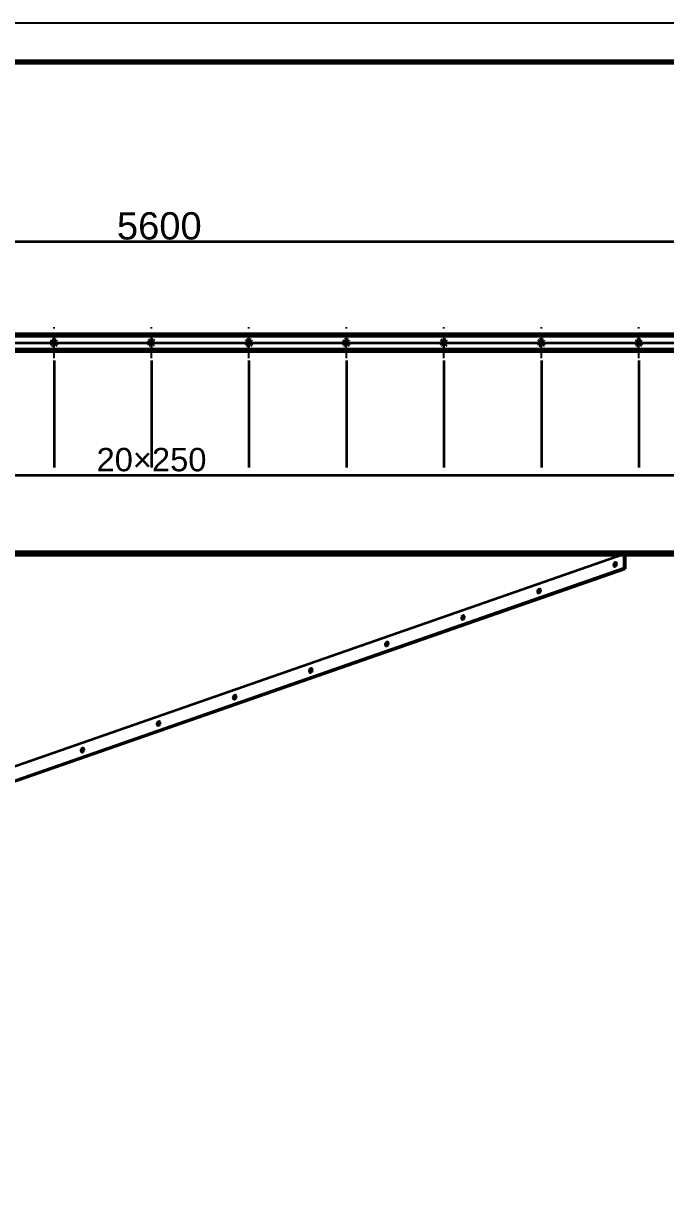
# Model space of a CAD drawing. Header units: millimetres. Extents: x 0 to 420, y 0 to 297.
# Drawn here: x 187.5 to 270, y 147.8 to 297 of the extents above; entities that cross this region are included whole.
import ezdxf
from ezdxf.enums import TextEntityAlignment as Align

# ---------------------------------------------------------------- set-up
doc = ezdxf.new("R2010")
doc.units = ezdxf.units.MM
doc.linetypes.add('CENTER', pattern=[5.08, 3.175, -0.635, 0.635, -0.635])
doc.linetypes.add('DASHED', pattern=[1.524, 1.27, -0.254])
doc.styles.add('GOST', font='Arial')

msp = doc.modelspace()

# ---------------------------------------------------------------- linework, layer by layer
at = {"color": 7, "lineweight": 35}
for p, q in [((65, 269), (345, 269)), ((68.78, 256), (360, 256)), ((81.28, 256), (360, 256)), ((93.78, 256), (360, 256)), ((106.28, 256), (360, 256)), ((118.78, 256), (360, 256)), ((131.28, 256), (360, 256)), ((143.78, 256), (360, 256)), ((156.28, 256), (360, 256)), ((168.78, 256), (360, 256)), ((181.28, 256), (360, 256)), ((193.78, 256), (360, 256)), ((206.28, 256), (360, 256)), ((218.78, 256), (360, 256)), ((231.28, 256), (360, 256)), ((243.78, 256), (360, 256)), ((256.27, 256), (360, 256)), ((268.77, 256), (360, 256)), ((191.5, 253.72), (191.5, 240)), ((204, 253.72), (204, 240)), ((216.5, 253.72), (216.5, 240)), ((229, 253.72), (229, 240)), ((241.5, 253.72), (241.5, 240)), ((254, 253.72), (254, 240)), ((266.5, 253.72), (266.5, 240)), ((79, 239), (329, 239))]:
    msp.add_line(p, q, dxfattribs=at)
at = {"color": 1, "lineweight": 70}
for p, q in [((65, 257), (345, 257)), ((191.24, 256.09), (191.22, 256)), ((191.22, 256), (191.24, 255.91)), ((191.28, 256.17), (191.24, 256.09)), ((191.24, 255.91), (191.28, 255.83)), ((191.35, 256.23), (191.28, 256.17)), ((191.28, 255.83), (191.35, 255.77)), ((191.43, 256.27), (191.35, 256.23)), ((191.35, 255.77), (191.43, 255.73)), ((191.52, 256.27), (191.43, 256.27)), ((191.43, 255.73), (191.52, 255.73)), ((191.61, 256.25), (191.52, 256.27)), ((191.52, 255.73), (191.61, 255.75)), ((191.69, 256.2), (191.61, 256.25)), ((191.61, 255.75), (191.69, 255.8)), ((191.74, 256.13), (191.69, 256.2)), ((191.69, 255.8), (191.74, 255.87)), ((191.77, 256.05), (191.74, 256.13)), ((191.74, 255.87), (191.77, 255.95)), ((191.77, 255.95), (191.77, 256.05)), ((203.74, 256.09), (203.72, 256)), ((203.72, 256), (203.74, 255.91)), ((203.78, 256.17), (203.74, 256.09)), ((203.74, 255.91), (203.78, 255.83)), ((203.85, 256.23), (203.78, 256.17)), ((203.78, 255.83), (203.85, 255.77)), ((203.93, 256.27), (203.85, 256.23)), ((203.85, 255.77), (203.93, 255.73)), ((204.02, 256.27), (203.93, 256.27)), ((203.93, 255.73), (204.02, 255.73)), ((204.11, 256.25), (204.02, 256.27)), ((204.02, 255.73), (204.11, 255.75)), ((204.19, 256.2), (204.11, 256.25)), ((204.11, 255.75), (204.19, 255.8)), ((204.24, 256.13), (204.19, 256.2)), ((204.19, 255.8), (204.24, 255.87)), ((204.27, 256.05), (204.24, 256.13)), ((204.24, 255.87), (204.27, 255.95)), ((204.27, 255.95), (204.27, 256.05)), ((216.24, 256.09), (216.22, 256)), ((216.22, 256), (216.24, 255.91)), ((216.28, 256.17), (216.24, 256.09)), ((216.24, 255.91), (216.28, 255.83)), ((216.35, 256.23), (216.28, 256.17)), ((216.28, 255.83), (216.35, 255.77)), ((216.43, 256.27), (216.35, 256.23)), ((216.35, 255.77), (216.43, 255.73)), ((216.52, 256.27), (216.43, 256.27)), ((216.43, 255.73), (216.52, 255.73)), ((216.61, 256.25), (216.52, 256.27)), ((216.52, 255.73), (216.61, 255.75)), ((216.69, 256.2), (216.61, 256.25)), ((216.61, 255.75), (216.69, 255.8)), ((216.74, 256.13), (216.69, 256.2)), ((216.69, 255.8), (216.74, 255.87)), ((216.77, 256.05), (216.74, 256.13)), ((216.74, 255.87), (216.77, 255.95)), ((216.77, 255.95), (216.77, 256.05)), ((228.74, 256.09), (228.72, 256)), ((228.72, 256), (228.74, 255.91)), ((228.78, 256.17), (228.74, 256.09)), ((228.74, 255.91), (228.78, 255.83)), ((228.85, 256.23), (228.78, 256.17)), ((228.78, 255.83), (228.85, 255.77)), ((228.93, 256.27), (228.85, 256.23)), ((228.85, 255.77), (228.93, 255.73)), ((229.02, 256.27), (228.93, 256.27)), ((228.93, 255.73), (229.02, 255.73)), ((229.11, 256.25), (229.02, 256.27)), ((229.02, 255.73), (229.11, 255.75)), ((229.19, 256.2), (229.11, 256.25)), ((229.11, 255.75), (229.19, 255.8)), ((229.24, 256.13), (229.19, 256.2)), ((229.19, 255.8), (229.24, 255.87)), ((229.27, 256.05), (229.24, 256.13)), ((229.24, 255.87), (229.27, 255.95)), ((229.27, 255.95), (229.27, 256.05)), ((241.24, 256.09), (241.22, 256)), ((241.22, 256), (241.24, 255.91)), ((241.28, 256.17), (241.24, 256.09)), ((241.24, 255.91), (241.28, 255.83)), ((241.35, 256.23), (241.28, 256.17)), ((241.28, 255.83), (241.35, 255.77)), ((241.43, 256.27), (241.35, 256.23)), ((241.35, 255.77), (241.43, 255.73)), ((241.52, 256.27), (241.43, 256.27)), ((241.43, 255.73), (241.52, 255.73)), ((241.61, 256.25), (241.52, 256.27)), ((241.52, 255.73), (241.61, 255.75)), ((241.69, 256.2), (241.61, 256.25)), ((241.61, 255.75), (241.69, 255.8)), ((241.74, 256.13), (241.69, 256.2)), ((241.69, 255.8), (241.74, 255.87)), ((241.77, 256.05), (241.74, 256.13)), ((241.74, 255.87), (241.77, 255.95)), ((241.77, 255.95), (241.77, 256.05)), ((253.74, 256.09), (253.72, 256)), ((253.72, 256), (253.74, 255.91)), ((253.78, 256.17), (253.74, 256.09)), ((253.74, 255.91), (253.78, 255.83)), ((253.85, 256.23), (253.78, 256.17)), ((253.78, 255.83), (253.85, 255.77)), ((253.93, 256.27), (253.85, 256.23)), ((253.85, 255.77), (253.93, 255.73)), ((254.02, 256.27), (253.93, 256.27)), ((253.93, 255.73), (254.02, 255.73)), ((254.11, 256.25), (254.02, 256.27)), ((254.02, 255.73), (254.11, 255.75)), ((254.19, 256.2), (254.11, 256.25)), ((254.11, 255.75), (254.19, 255.8)), ((254.24, 256.13), (254.19, 256.2)), ((254.19, 255.8), (254.24, 255.87)), ((254.27, 256.05), (254.24, 256.13)), ((254.24, 255.87), (254.27, 255.95)), ((254.27, 255.95), (254.27, 256.05)), ((266.24, 256.09), (266.23, 256)), ((266.23, 256), (266.24, 255.91)), ((266.28, 256.17), (266.24, 256.09)), ((266.24, 255.91), (266.28, 255.83)), ((266.35, 256.23), (266.28, 256.17)), ((266.28, 255.83), (266.35, 255.77)), ((266.43, 256.27), (266.35, 256.23)), ((266.35, 255.77), (266.43, 255.73)), ((266.52, 256.27), (266.43, 256.27)), ((266.43, 255.73), (266.52, 255.73)), ((266.61, 256.25), (266.52, 256.27)), ((266.52, 255.73), (266.61, 255.75)), ((266.69, 256.2), (266.61, 256.25)), ((266.61, 255.75), (266.69, 255.8)), ((266.74, 256.13), (266.69, 256.2)), ((266.69, 255.8), (266.74, 255.87)), ((266.77, 256.05), (266.74, 256.13)), ((266.74, 255.87), (266.77, 255.95)), ((266.77, 255.95), (266.77, 256.05)), ((345, 255), (65, 255)), ((345, 229), (65, 229)), ((345, 228.85), (65, 228.85))]:
    msp.add_line(p, q, dxfattribs=at)
at = {"color": 5, "linetype": 'DASHED', "lineweight": 35}
for p, q in [((65, 257), (345, 257)), ((191.22, 256), (191.24, 256.09)), ((191.24, 255.91), (191.22, 256)), ((191.24, 256.09), (191.28, 256.17)), ((191.28, 255.83), (191.24, 255.91)), ((191.28, 256.17), (191.35, 256.23)), ((191.35, 255.77), (191.28, 255.83)), ((191.35, 256.23), (191.43, 256.27)), ((191.43, 255.73), (191.35, 255.77)), ((191.43, 256.27), (191.52, 256.27)), ((191.52, 255.73), (191.43, 255.73)), ((191.52, 256.27), (191.61, 256.25)), ((191.61, 255.75), (191.52, 255.73)), ((191.61, 256.25), (191.69, 256.2)), ((191.69, 255.8), (191.61, 255.75)), ((191.69, 256.2), (191.74, 256.13)), ((191.74, 255.87), (191.69, 255.8)), ((191.74, 256.13), (191.77, 256.05)), ((191.77, 255.95), (191.74, 255.87)), ((191.77, 256.05), (191.77, 255.95)), ((203.72, 256), (203.74, 256.09)), ((203.74, 255.91), (203.72, 256)), ((203.74, 256.09), (203.78, 256.17)), ((203.78, 255.83), (203.74, 255.91)), ((203.78, 256.17), (203.85, 256.23)), ((203.85, 255.77), (203.78, 255.83)), ((203.85, 256.23), (203.93, 256.27)), ((203.93, 255.73), (203.85, 255.77)), ((203.93, 256.27), (204.02, 256.27)), ((204.02, 255.73), (203.93, 255.73)), ((204.02, 256.27), (204.11, 256.25)), ((204.11, 255.75), (204.02, 255.73)), ((204.11, 256.25), (204.19, 256.2)), ((204.19, 255.8), (204.11, 255.75)), ((204.19, 256.2), (204.24, 256.13)), ((204.24, 255.87), (204.19, 255.8)), ((204.24, 256.13), (204.27, 256.05)), ((204.27, 255.95), (204.24, 255.87)), ((204.27, 256.05), (204.27, 255.95)), ((216.22, 256), (216.24, 256.09)), ((216.24, 255.91), (216.22, 256)), ((216.24, 256.09), (216.28, 256.17)), ((216.28, 255.83), (216.24, 255.91)), ((216.28, 256.17), (216.35, 256.23)), ((216.35, 255.77), (216.28, 255.83)), ((216.35, 256.23), (216.43, 256.27)), ((216.43, 255.73), (216.35, 255.77)), ((216.43, 256.27), (216.52, 256.27)), ((216.52, 255.73), (216.43, 255.73)), ((216.52, 256.27), (216.61, 256.25)), ((216.61, 255.75), (216.52, 255.73)), ((216.61, 256.25), (216.69, 256.2)), ((216.69, 255.8), (216.61, 255.75)), ((216.69, 256.2), (216.74, 256.13)), ((216.74, 255.87), (216.69, 255.8)), ((216.74, 256.13), (216.77, 256.05)), ((216.77, 255.95), (216.74, 255.87)), ((216.77, 256.05), (216.77, 255.95)), ((228.72, 256), (228.74, 256.09)), ((228.74, 255.91), (228.72, 256)), ((228.74, 256.09), (228.78, 256.17)), ((228.78, 255.83), (228.74, 255.91)), ((228.78, 256.17), (228.85, 256.23)), ((228.85, 255.77), (228.78, 255.83)), ((228.85, 256.23), (228.93, 256.27)), ((228.93, 255.73), (228.85, 255.77)), ((228.93, 256.27), (229.02, 256.27)), ((229.02, 255.73), (228.93, 255.73)), ((229.02, 256.27), (229.11, 256.25)), ((229.11, 255.75), (229.02, 255.73)), ((229.11, 256.25), (229.19, 256.2)), ((229.19, 255.8), (229.11, 255.75)), ((229.19, 256.2), (229.24, 256.13)), ((229.24, 255.87), (229.19, 255.8)), ((229.24, 256.13), (229.27, 256.05)), ((229.27, 255.95), (229.24, 255.87)), ((229.27, 256.05), (229.27, 255.95)), ((241.22, 256), (241.24, 256.09)), ((241.24, 255.91), (241.22, 256)), ((241.24, 256.09), (241.28, 256.17)), ((241.28, 255.83), (241.24, 255.91)), ((241.28, 256.17), (241.35, 256.23)), ((241.35, 255.77), (241.28, 255.83)), ((241.35, 256.23), (241.43, 256.27)), ((241.43, 255.73), (241.35, 255.77)), ((241.43, 256.27), (241.52, 256.27)), ((241.52, 255.73), (241.43, 255.73)), ((241.52, 256.27), (241.61, 256.25)), ((241.61, 255.75), (241.52, 255.73)), ((241.61, 256.25), (241.69, 256.2)), ((241.69, 255.8), (241.61, 255.75)), ((241.69, 256.2), (241.74, 256.13)), ((241.74, 255.87), (241.69, 255.8)), ((241.74, 256.13), (241.77, 256.05)), ((241.77, 255.95), (241.74, 255.87)), ((241.77, 256.05), (241.77, 255.95)), ((253.72, 256), (253.74, 256.09)), ((253.74, 255.91), (253.72, 256)), ((253.74, 256.09), (253.78, 256.17)), ((253.78, 255.83), (253.74, 255.91)), ((253.78, 256.17), (253.85, 256.23)), ((253.85, 255.77), (253.78, 255.83)), ((253.85, 256.23), (253.93, 256.27)), ((253.93, 255.73), (253.85, 255.77)), ((253.93, 256.27), (254.02, 256.27)), ((254.02, 255.73), (253.93, 255.73)), ((254.02, 256.27), (254.11, 256.25)), ((254.11, 255.75), (254.02, 255.73)), ((254.11, 256.25), (254.19, 256.2)), ((254.19, 255.8), (254.11, 255.75)), ((254.19, 256.2), (254.24, 256.13)), ((254.24, 255.87), (254.19, 255.8)), ((254.24, 256.13), (254.27, 256.05)), ((254.27, 255.95), (254.24, 255.87)), ((254.27, 256.05), (254.27, 255.95)), ((266.23, 256), (266.24, 256.09)), ((266.24, 255.91), (266.23, 256)), ((266.24, 256.09), (266.28, 256.17)), ((266.28, 255.83), (266.24, 255.91)), ((266.28, 256.17), (266.35, 256.23)), ((266.35, 255.77), (266.28, 255.83)), ((266.35, 256.23), (266.43, 256.27)), ((266.43, 255.73), (266.35, 255.77)), ((266.43, 256.27), (266.52, 256.27)), ((266.52, 255.73), (266.43, 255.73)), ((266.52, 256.27), (266.61, 256.25)), ((266.61, 255.75), (266.52, 255.73)), ((266.61, 256.25), (266.69, 256.2)), ((266.69, 255.8), (266.61, 255.75)), ((266.69, 256.2), (266.74, 256.13)), ((266.74, 255.87), (266.69, 255.8)), ((266.74, 256.13), (266.77, 256.05)), ((266.77, 255.95), (266.74, 255.87)), ((266.77, 256.05), (266.77, 255.95)), ((65, 255), (345, 255)), ((65, 229), (345, 229)), ((345, 228.85), (65, 228.85)), ((193.23, 229), (193.22, 229)), ((193.22, 229), (193.23, 229)), ((193.23, 228.85), (193.22, 228.85)), ((193.22, 228.85), (193.23, 228.85)), ((193.25, 229), (193.23, 229)), ((193.23, 229), (193.25, 229)), ((193.25, 228.85), (193.23, 228.85)), ((193.23, 228.85), (193.25, 228.85)), ((193.28, 229), (193.25, 229)), ((193.25, 229), (193.28, 229)), ((193.28, 228.85), (193.25, 228.85)), ((193.25, 228.85), (193.28, 228.85)), ((193.33, 229), (193.28, 229)), ((193.28, 229), (193.33, 229)), ((193.33, 228.85), (193.28, 228.85)), ((193.28, 228.85), (193.33, 228.85)), ((193.38, 229), (193.33, 229)), ((193.33, 229), (193.38, 229)), ((193.38, 228.85), (193.33, 228.85)), ((193.33, 228.85), (193.38, 228.85)), ((193.44, 229), (193.38, 229)), ((193.38, 229), (193.44, 229)), ((193.44, 228.85), (193.38, 228.85)), ((193.38, 228.85), (193.44, 228.85)), ((193.5, 229), (193.44, 229)), ((193.44, 229), (193.5, 229)), ((193.5, 228.85), (193.44, 228.85)), ((193.44, 228.85), (193.5, 228.85)), ((193.56, 229), (193.5, 229)), ((193.5, 229), (193.56, 229)), ((193.56, 228.85), (193.5, 228.85)), ((193.5, 228.85), (193.56, 228.85)), ((193.62, 229), (193.56, 229)), ((193.56, 229), (193.62, 229)), ((193.62, 228.85), (193.56, 228.85)), ((193.56, 228.85), (193.62, 228.85)), ((193.67, 229), (193.62, 229)), ((193.62, 229), (193.67, 229)), ((193.67, 228.85), (193.62, 228.85)), ((193.62, 228.85), (193.67, 228.85)), ((193.72, 229), (193.67, 229)), ((193.67, 229), (193.72, 229)), ((193.72, 228.85), (193.67, 228.85)), ((193.67, 228.85), (193.72, 228.85)), ((193.75, 229), (193.72, 229)), ((193.72, 229), (193.75, 229)), ((193.75, 228.85), (193.72, 228.85)), ((193.72, 228.85), (193.75, 228.85)), ((193.77, 229), (193.75, 229)), ((193.75, 229), (193.77, 229)), ((193.77, 228.85), (193.75, 228.85)), ((193.75, 228.85), (193.77, 228.85)), ((193.78, 229), (193.77, 229)), ((193.77, 229), (193.78, 229)), ((193.78, 228.85), (193.77, 228.85)), ((193.77, 228.85), (193.78, 228.85)), ((193.78, 228.85), (193.78, 229)), ((205.73, 229), (205.72, 229)), ((205.72, 229), (205.73, 229)), ((205.73, 228.85), (205.72, 228.85)), ((205.72, 228.85), (205.73, 228.85)), ((205.75, 229), (205.73, 229)), ((205.73, 229), (205.75, 229)), ((205.75, 228.85), (205.73, 228.85)), ((205.73, 228.85), (205.75, 228.85)), ((205.78, 229), (205.75, 229)), ((205.75, 229), (205.78, 229)), ((205.78, 228.85), (205.75, 228.85)), ((205.75, 228.85), (205.78, 228.85)), ((205.83, 229), (205.78, 229)), ((205.78, 229), (205.83, 229)), ((205.83, 228.85), (205.78, 228.85)), ((205.78, 228.85), (205.83, 228.85)), ((205.88, 229), (205.83, 229)), ((205.83, 229), (205.88, 229)), ((205.88, 228.85), (205.83, 228.85)), ((205.83, 228.85), (205.88, 228.85)), ((205.94, 229), (205.88, 229)), ((205.88, 229), (205.94, 229)), ((205.94, 228.85), (205.88, 228.85)), ((205.88, 228.85), (205.94, 228.85)), ((206, 229), (205.94, 229)), ((205.94, 229), (206, 229)), ((206, 228.85), (205.94, 228.85)), ((205.94, 228.85), (206, 228.85)), ((206.06, 229), (206, 229)), ((206, 229), (206.06, 229)), ((206.06, 228.85), (206, 228.85)), ((206, 228.85), (206.06, 228.85)), ((206.12, 229), (206.06, 229)), ((206.06, 229), (206.12, 229)), ((206.12, 228.85), (206.06, 228.85)), ((206.06, 228.85), (206.12, 228.85)), ((206.17, 229), (206.12, 229)), ((206.12, 229), (206.17, 229)), ((206.17, 228.85), (206.12, 228.85)), ((206.12, 228.85), (206.17, 228.85)), ((206.22, 229), (206.17, 229)), ((206.17, 229), (206.22, 229)), ((206.22, 228.85), (206.17, 228.85)), ((206.17, 228.85), (206.22, 228.85)), ((206.25, 229), (206.22, 229)), ((206.22, 229), (206.25, 229)), ((206.25, 228.85), (206.22, 228.85)), ((206.22, 228.85), (206.25, 228.85)), ((206.27, 229), (206.25, 229)), ((206.25, 229), (206.27, 229)), ((206.27, 228.85), (206.25, 228.85)), ((206.25, 228.85), (206.27, 228.85)), ((206.28, 229), (206.27, 229)), ((206.27, 229), (206.28, 229)), ((206.28, 228.85), (206.27, 228.85)), ((206.27, 228.85), (206.28, 228.85)), ((206.28, 228.85), (206.28, 229)), ((218.23, 229), (218.22, 229)), ((218.22, 229), (218.23, 229)), ((218.23, 228.85), (218.22, 228.85)), ((218.22, 228.85), (218.23, 228.85)), ((218.25, 229), (218.23, 229)), ((218.23, 229), (218.25, 229)), ((218.25, 228.85), (218.23, 228.85)), ((218.23, 228.85), (218.25, 228.85)), ((218.28, 229), (218.25, 229)), ((218.25, 229), (218.28, 229)), ((218.28, 228.85), (218.25, 228.85)), ((218.25, 228.85), (218.28, 228.85)), ((218.33, 229), (218.28, 229)), ((218.28, 229), (218.33, 229)), ((218.33, 228.85), (218.28, 228.85)), ((218.28, 228.85), (218.33, 228.85)), ((218.38, 229), (218.33, 229)), ((218.33, 229), (218.38, 229)), ((218.38, 228.85), (218.33, 228.85)), ((218.33, 228.85), (218.38, 228.85)), ((218.44, 229), (218.38, 229)), ((218.38, 229), (218.44, 229)), ((218.44, 228.85), (218.38, 228.85)), ((218.38, 228.85), (218.44, 228.85)), ((218.5, 229), (218.44, 229)), ((218.44, 229), (218.5, 229)), ((218.5, 228.85), (218.44, 228.85)), ((218.44, 228.85), (218.5, 228.85)), ((218.56, 229), (218.5, 229)), ((218.5, 229), (218.56, 229)), ((218.56, 228.85), (218.5, 228.85)), ((218.5, 228.85), (218.56, 228.85)), ((218.62, 229), (218.56, 229)), ((218.56, 229), (218.62, 229)), ((218.62, 228.85), (218.56, 228.85)), ((218.56, 228.85), (218.62, 228.85)), ((218.67, 229), (218.62, 229)), ((218.62, 229), (218.67, 229)), ((218.67, 228.85), (218.62, 228.85)), ((218.62, 228.85), (218.67, 228.85)), ((218.72, 229), (218.67, 229)), ((218.67, 229), (218.72, 229)), ((218.72, 228.85), (218.67, 228.85)), ((218.67, 228.85), (218.72, 228.85)), ((218.75, 229), (218.72, 229)), ((218.72, 229), (218.75, 229)), ((218.75, 228.85), (218.72, 228.85)), ((218.72, 228.85), (218.75, 228.85)), ((218.77, 229), (218.75, 229)), ((218.75, 229), (218.77, 229)), ((218.77, 228.85), (218.75, 228.85)), ((218.75, 228.85), (218.77, 228.85)), ((218.78, 229), (218.77, 229)), ((218.77, 229), (218.78, 229)), ((218.78, 228.85), (218.77, 228.85)), ((218.77, 228.85), (218.78, 228.85)), ((218.78, 228.85), (218.78, 229)), ((230.73, 229), (230.72, 229)), ((230.72, 229), (230.73, 229)), ((230.73, 228.85), (230.72, 228.85)), ((230.72, 228.85), (230.73, 228.85)), ((230.75, 229), (230.73, 229)), ((230.73, 229), (230.75, 229)), ((230.75, 228.85), (230.73, 228.85)), ((230.73, 228.85), (230.75, 228.85)), ((230.78, 229), (230.75, 229)), ((230.75, 229), (230.78, 229)), ((230.78, 228.85), (230.75, 228.85)), ((230.75, 228.85), (230.78, 228.85)), ((230.83, 229), (230.78, 229)), ((230.78, 229), (230.83, 229)), ((230.83, 228.85), (230.78, 228.85)), ((230.78, 228.85), (230.83, 228.85)), ((230.88, 229), (230.83, 229)), ((230.83, 229), (230.88, 229)), ((230.88, 228.85), (230.83, 228.85)), ((230.83, 228.85), (230.88, 228.85)), ((230.94, 229), (230.88, 229)), ((230.88, 229), (230.94, 229)), ((230.94, 228.85), (230.88, 228.85)), ((230.88, 228.85), (230.94, 228.85)), ((231, 229), (230.94, 229)), ((230.94, 229), (231, 229)), ((231, 228.85), (230.94, 228.85)), ((230.94, 228.85), (231, 228.85)), ((231.06, 229), (231, 229)), ((231, 229), (231.06, 229)), ((231.06, 228.85), (231, 228.85)), ((231, 228.85), (231.06, 228.85)), ((231.12, 229), (231.06, 229)), ((231.06, 229), (231.12, 229)), ((231.12, 228.85), (231.06, 228.85)), ((231.06, 228.85), (231.12, 228.85)), ((231.17, 229), (231.12, 229)), ((231.12, 229), (231.17, 229)), ((231.17, 228.85), (231.12, 228.85)), ((231.12, 228.85), (231.17, 228.85)), ((231.22, 229), (231.17, 229)), ((231.17, 229), (231.22, 229)), ((231.22, 228.85), (231.17, 228.85)), ((231.17, 228.85), (231.22, 228.85)), ((231.25, 229), (231.22, 229)), ((231.22, 229), (231.25, 229)), ((231.25, 228.85), (231.22, 228.85)), ((231.22, 228.85), (231.25, 228.85)), ((231.27, 229), (231.25, 229)), ((231.25, 229), (231.27, 229)), ((231.27, 228.85), (231.25, 228.85)), ((231.25, 228.85), (231.27, 228.85)), ((231.28, 229), (231.27, 229)), ((231.27, 229), (231.28, 229)), ((231.28, 228.85), (231.27, 228.85)), ((231.27, 228.85), (231.28, 228.85)), ((231.28, 228.85), (231.28, 229)), ((243.23, 229), (243.22, 229)), ((243.22, 229), (243.23, 229)), ((243.23, 228.85), (243.22, 228.85)), ((243.22, 228.85), (243.23, 228.85)), ((243.25, 229), (243.23, 229)), ((243.23, 229), (243.25, 229)), ((243.25, 228.85), (243.23, 228.85)), ((243.23, 228.85), (243.25, 228.85)), ((243.28, 229), (243.25, 229)), ((243.25, 229), (243.28, 229)), ((243.28, 228.85), (243.25, 228.85)), ((243.25, 228.85), (243.28, 228.85)), ((243.33, 229), (243.28, 229)), ((243.28, 229), (243.33, 229)), ((243.33, 228.85), (243.28, 228.85)), ((243.28, 228.85), (243.33, 228.85)), ((243.38, 229), (243.33, 229)), ((243.33, 229), (243.38, 229)), ((243.38, 228.85), (243.33, 228.85)), ((243.33, 228.85), (243.38, 228.85)), ((243.44, 229), (243.38, 229)), ((243.38, 229), (243.44, 229)), ((243.44, 228.85), (243.38, 228.85)), ((243.38, 228.85), (243.44, 228.85)), ((243.5, 229), (243.44, 229)), ((243.44, 229), (243.5, 229)), ((243.5, 228.85), (243.44, 228.85)), ((243.44, 228.85), (243.5, 228.85)), ((243.56, 229), (243.5, 229)), ((243.5, 229), (243.56, 229)), ((243.56, 228.85), (243.5, 228.85)), ((243.5, 228.85), (243.56, 228.85)), ((243.62, 229), (243.56, 229)), ((243.56, 229), (243.62, 229)), ((243.62, 228.85), (243.56, 228.85)), ((243.56, 228.85), (243.62, 228.85)), ((243.67, 229), (243.62, 229)), ((243.62, 229), (243.67, 229)), ((243.67, 228.85), (243.62, 228.85)), ((243.62, 228.85), (243.67, 228.85)), ((243.72, 229), (243.67, 229)), ((243.67, 229), (243.72, 229)), ((243.72, 228.85), (243.67, 228.85)), ((243.67, 228.85), (243.72, 228.85)), ((243.75, 229), (243.72, 229)), ((243.72, 229), (243.75, 229)), ((243.75, 228.85), (243.72, 228.85)), ((243.72, 228.85), (243.75, 228.85)), ((243.77, 229), (243.75, 229)), ((243.75, 229), (243.77, 229)), ((243.77, 228.85), (243.75, 228.85)), ((243.75, 228.85), (243.77, 228.85)), ((243.78, 229), (243.77, 229)), ((243.77, 229), (243.78, 229)), ((243.78, 228.85), (243.77, 228.85)), ((243.77, 228.85), (243.78, 228.85)), ((243.78, 228.85), (243.78, 229)), ((255.73, 229), (255.72, 229)), ((255.72, 229), (255.73, 229)), ((255.73, 228.85), (255.72, 228.85)), ((255.72, 228.85), (255.73, 228.85)), ((255.75, 229), (255.73, 229)), ((255.73, 229), (255.75, 229)), ((255.75, 228.85), (255.73, 228.85)), ((255.73, 228.85), (255.75, 228.85)), ((255.78, 229), (255.75, 229)), ((255.75, 229), (255.78, 229)), ((255.78, 228.85), (255.75, 228.85)), ((255.75, 228.85), (255.78, 228.85)), ((255.83, 229), (255.78, 229)), ((255.78, 229), (255.83, 229)), ((255.83, 228.85), (255.78, 228.85)), ((255.78, 228.85), (255.83, 228.85)), ((255.88, 229), (255.83, 229)), ((255.83, 229), (255.88, 229)), ((255.88, 228.85), (255.83, 228.85)), ((255.83, 228.85), (255.88, 228.85)), ((255.94, 229), (255.88, 229)), ((255.88, 229), (255.94, 229)), ((255.94, 228.85), (255.88, 228.85)), ((255.88, 228.85), (255.94, 228.85)), ((256, 229), (255.94, 229)), ((255.94, 229), (256, 229)), ((256, 228.85), (255.94, 228.85)), ((255.94, 228.85), (256, 228.85)), ((256.06, 229), (256, 229)), ((256, 229), (256.06, 229)), ((256.06, 228.85), (256, 228.85)), ((256, 228.85), (256.06, 228.85)), ((256.12, 229), (256.06, 229)), ((256.06, 229), (256.12, 229)), ((256.12, 228.85), (256.06, 228.85)), ((256.06, 228.85), (256.12, 228.85)), ((256.17, 229), (256.12, 229)), ((256.12, 229), (256.17, 229)), ((256.17, 228.85), (256.12, 228.85)), ((256.12, 228.85), (256.17, 228.85)), ((256.22, 229), (256.17, 229)), ((256.17, 229), (256.22, 229)), ((256.22, 228.85), (256.17, 228.85)), ((256.17, 228.85), (256.22, 228.85)), ((256.25, 229), (256.22, 229)), ((256.22, 229), (256.25, 229)), ((256.25, 228.85), (256.22, 228.85)), ((256.22, 228.85), (256.25, 228.85)), ((256.27, 229), (256.25, 229)), ((256.25, 229), (256.27, 229)), ((256.27, 228.85), (256.25, 228.85)), ((256.25, 228.85), (256.27, 228.85)), ((256.27, 228.85), (256.27, 229)), ((256.27, 229), (256.27, 229)), ((256.27, 229), (256.27, 229)), ((256.27, 228.85), (256.27, 228.85)), ((256.27, 228.85), (256.27, 228.85)), ((268.25, 229), (268.23, 229)), ((268.23, 229), (268.23, 229)), ((268.23, 229), (268.23, 229)), ((268.23, 229), (268.25, 229)), ((268.25, 228.85), (268.23, 228.85)), ((268.23, 228.85), (268.23, 228.85)), ((268.23, 228.85), (268.23, 228.85)), ((268.23, 228.85), (268.25, 228.85)), ((268.28, 229), (268.25, 229)), ((268.25, 229), (268.28, 229)), ((268.28, 228.85), (268.25, 228.85)), ((268.25, 228.85), (268.28, 228.85)), ((268.33, 229), (268.28, 229)), ((268.28, 229), (268.33, 229)), ((268.33, 228.85), (268.28, 228.85)), ((268.28, 228.85), (268.33, 228.85)), ((268.38, 229), (268.33, 229)), ((268.33, 229), (268.38, 229)), ((268.38, 228.85), (268.33, 228.85)), ((268.33, 228.85), (268.38, 228.85)), ((268.44, 229), (268.38, 229)), ((268.38, 229), (268.44, 229)), ((268.44, 228.85), (268.38, 228.85)), ((268.38, 228.85), (268.44, 228.85)), ((268.5, 229), (268.44, 229)), ((268.44, 229), (268.5, 229)), ((268.5, 228.85), (268.44, 228.85)), ((268.44, 228.85), (268.5, 228.85)), ((268.56, 229), (268.5, 229)), ((268.5, 229), (268.56, 229)), ((268.56, 228.85), (268.5, 228.85)), ((268.5, 228.85), (268.56, 228.85)), ((268.62, 229), (268.56, 229)), ((268.56, 229), (268.62, 229)), ((268.62, 228.85), (268.56, 228.85)), ((268.56, 228.85), (268.62, 228.85)), ((268.67, 229), (268.62, 229)), ((268.62, 229), (268.67, 229)), ((268.67, 228.85), (268.62, 228.85)), ((268.62, 228.85), (268.67, 228.85)), ((268.72, 229), (268.67, 229)), ((268.67, 229), (268.72, 229)), ((268.72, 228.85), (268.67, 228.85)), ((268.67, 228.85), (268.72, 228.85)), ((268.75, 229), (268.72, 229)), ((268.72, 229), (268.75, 229)), ((268.75, 228.85), (268.72, 228.85)), ((268.72, 228.85), (268.75, 228.85)), ((268.77, 229), (268.75, 229)), ((268.75, 229), (268.77, 229)), ((268.77, 228.85), (268.75, 228.85)), ((268.75, 228.85), (268.77, 228.85)), ((268.77, 228.85), (268.77, 229)), ((268.77, 229), (268.77, 229)), ((268.77, 229), (268.77, 229)), ((268.77, 228.85), (268.77, 228.85)), ((268.77, 228.85), (268.77, 228.85))]:
    msp.add_line(p, q, dxfattribs=at)
at = {"color": 4, "linetype": 'CENTER', "lineweight": 25}
for p, q in [((191.5, 254), (191.5, 258)), ((204, 254), (204, 258)), ((216.5, 254), (216.5, 258)), ((229, 254), (229, 258)), ((241.5, 254), (241.5, 258)), ((254, 254), (254, 258)), ((266.5, 254), (266.5, 258)), ((189.5, 256), (193.5, 256)), ((202, 256), (206, 256)), ((214.5, 256), (218.5, 256)), ((227, 256), (231, 256)), ((239.5, 256), (243.5, 256)), ((252, 256), (256, 256)), ((264.5, 256), (268.5, 256))]:
    msp.add_line(p, q, dxfattribs=at)
at = {"color": 1, "lineweight": 35}
for p, q in [((264.64, 228.85), (46, 152.63)), ((264.64, 227.05), (264.64, 228.85)), ((264.64, 228.85), (264.74, 228.8)), ((264.74, 228.8), (264.74, 227)), ((264.64, 227.05), (46, 150.83)), ((46.09, 150.78), (264.74, 227)), ((263.3, 227.63), (263.26, 227.53)), ((263.26, 227.53), (263.26, 227.48)), ((263.26, 227.48), (263.26, 227.44)), ((263.26, 227.44), (263.27, 227.39)), ((263.27, 227.39), (263.29, 227.35)), ((263.29, 227.35), (263.31, 227.32)), ((263.37, 227.72), (263.3, 227.63)), ((263.31, 227.32), (263.34, 227.3)), ((263.34, 227.3), (263.39, 227.28)), ((263.35, 227.42), (263.36, 227.5)), ((263.36, 227.34), (263.35, 227.42)), ((263.36, 227.5), (263.4, 227.58)), ((263.39, 227.28), (263.36, 227.34)), ((263.4, 227.75), (263.37, 227.72)), ((263.39, 227.28), (263.45, 227.29)), ((263.44, 227.78), (263.4, 227.75)), ((263.4, 227.58), (263.45, 227.65)), ((263.49, 227.79), (263.44, 227.78)), ((263.45, 227.65), (263.51, 227.71)), ((263.45, 227.29), (263.51, 227.31)), ((263.53, 227.8), (263.49, 227.79)), ((263.51, 227.71), (263.58, 227.74)), ((263.51, 227.31), (263.57, 227.35)), ((263.57, 227.8), (263.53, 227.8)), ((263.6, 227.78), (263.57, 227.8)), ((263.57, 227.35), (263.62, 227.41)), ((263.58, 227.74), (263.65, 227.75)), ((263.64, 227.76), (263.6, 227.78)), ((263.62, 227.41), (263.65, 227.47)), ((263.66, 227.72), (263.64, 227.76)), ((263.65, 227.47), (263.68, 227.55)), ((263.68, 227.67), (263.66, 227.72)), ((263.69, 227.62), (263.68, 227.67)), ((263.68, 227.55), (263.69, 227.62)), ((264.74, 227), (264.64, 227.05)), ((253.54, 224.23), (253.5, 224.13)), ((253.5, 224.13), (253.5, 224.08)), ((253.5, 224.08), (253.5, 224.03)), ((253.5, 224.03), (253.51, 223.99)), ((253.51, 223.99), (253.52, 223.95)), ((253.52, 223.95), (253.55, 223.92)), ((253.6, 224.32), (253.54, 224.23)), ((253.55, 223.92), (253.58, 223.9)), ((253.58, 223.9), (253.63, 223.88)), ((253.59, 224.02), (253.6, 224.1)), ((253.6, 223.94), (253.59, 224.02)), ((253.64, 224.35), (253.6, 224.32)), ((253.6, 224.1), (253.64, 224.18)), ((253.63, 223.88), (253.6, 223.94)), ((253.63, 223.88), (253.69, 223.89)), ((253.68, 224.38), (253.64, 224.35)), ((253.64, 224.18), (253.69, 224.25)), ((253.73, 224.39), (253.68, 224.38)), ((253.69, 224.25), (253.75, 224.31)), ((253.69, 223.89), (253.75, 223.91)), ((253.77, 224.4), (253.73, 224.39)), ((253.75, 224.31), (253.82, 224.34)), ((253.75, 223.91), (253.81, 223.95)), ((253.81, 224.39), (253.77, 224.4)), ((253.84, 224.38), (253.81, 224.39)), ((253.81, 223.95), (253.86, 224.01)), ((253.82, 224.34), (253.88, 224.35)), ((253.88, 224.35), (253.84, 224.38)), ((253.86, 224.01), (253.89, 224.07)), ((253.9, 224.32), (253.88, 224.35)), ((253.89, 224.07), (253.92, 224.14)), ((253.92, 224.27), (253.9, 224.32)), ((253.93, 224.21), (253.92, 224.27)), ((253.92, 224.14), (253.93, 224.21)), ((243.78, 220.83), (243.74, 220.73)), ((243.84, 220.91), (243.78, 220.83)), ((243.88, 220.95), (243.84, 220.91)), ((243.87, 220.78), (243.92, 220.85)), ((243.92, 220.97), (243.88, 220.95)), ((243.97, 220.99), (243.92, 220.97)), ((243.92, 220.85), (243.99, 220.9)), ((244.01, 220.99), (243.97, 220.99)), ((243.99, 220.9), (244.06, 220.94)), ((244.05, 220.99), (244.01, 220.99)), ((244.08, 220.98), (244.05, 220.99)), ((244.06, 220.94), (244.12, 220.94)), ((244.12, 220.95), (244.08, 220.98)), ((244.14, 220.91), (244.12, 220.95)), ((244.16, 220.87), (244.14, 220.91)), ((244.16, 220.81), (244.16, 220.87)), ((244.16, 220.74), (244.16, 220.81)), ((243.74, 220.73), (243.74, 220.68)), ((243.74, 220.68), (243.74, 220.63)), ((243.74, 220.63), (243.75, 220.59)), ((243.75, 220.59), (243.76, 220.55)), ((243.76, 220.55), (243.79, 220.52)), ((243.79, 220.52), (243.82, 220.49)), ((243.82, 220.49), (243.87, 220.48)), ((243.83, 220.61), (243.84, 220.7)), ((243.84, 220.54), (243.83, 220.61)), ((243.84, 220.7), (243.87, 220.78)), ((243.87, 220.48), (243.84, 220.54)), ((243.87, 220.48), (243.93, 220.48)), ((243.93, 220.48), (243.99, 220.51)), ((243.99, 220.51), (244.04, 220.55)), ((244.04, 220.55), (244.09, 220.6)), ((244.09, 220.6), (244.13, 220.67)), ((244.13, 220.67), (244.16, 220.74)), ((234.02, 217.43), (233.98, 217.33)), ((233.98, 217.33), (233.98, 217.28)), ((233.98, 217.28), (233.98, 217.23)), ((233.98, 217.23), (233.99, 217.18)), ((233.99, 217.18), (234, 217.15)), ((234, 217.15), (234.03, 217.11)), ((234.08, 217.51), (234.02, 217.43)), ((234.03, 217.11), (234.06, 217.09)), ((234.06, 217.09), (234.11, 217.08)), ((234.07, 217.21), (234.08, 217.29)), ((234.08, 217.14), (234.07, 217.21)), ((234.12, 217.54), (234.08, 217.51)), ((234.08, 217.29), (234.11, 217.37)), ((234.11, 217.08), (234.08, 217.14)), ((234.11, 217.37), (234.16, 217.45)), ((234.11, 217.08), (234.17, 217.08)), ((234.16, 217.57), (234.12, 217.54)), ((234.2, 217.59), (234.16, 217.57)), ((234.16, 217.45), (234.23, 217.5)), ((234.17, 217.08), (234.23, 217.1)), ((234.25, 217.59), (234.2, 217.59)), ((234.23, 217.5), (234.3, 217.53)), ((234.23, 217.1), (234.28, 217.14)), ((234.29, 217.59), (234.25, 217.59)), ((234.28, 217.14), (234.33, 217.2)), ((234.32, 217.58), (234.29, 217.59)), ((234.3, 217.53), (234.36, 217.54)), ((234.36, 217.55), (234.32, 217.58)), ((234.33, 217.2), (234.37, 217.27)), ((234.38, 217.51), (234.36, 217.55)), ((234.37, 217.27), (234.4, 217.34)), ((234.4, 217.46), (234.38, 217.51)), ((234.4, 217.41), (234.4, 217.46)), ((234.4, 217.34), (234.4, 217.41)), ((224.22, 213.92), (224.21, 213.87)), ((224.21, 213.87), (224.22, 213.83)), ((224.26, 214.02), (224.22, 213.92)), ((224.22, 213.83), (224.22, 213.78)), ((224.22, 213.78), (224.24, 213.74)), ((224.24, 213.74), (224.27, 213.71)), ((224.32, 214.11), (224.26, 214.02)), ((224.27, 213.71), (224.3, 213.69)), ((224.3, 213.69), (224.35, 213.67)), ((224.31, 213.81), (224.32, 213.89)), ((224.32, 213.73), (224.31, 213.81)), ((224.36, 214.14), (224.32, 214.11)), ((224.32, 213.89), (224.35, 213.97)), ((224.35, 213.67), (224.32, 213.73)), ((224.35, 213.97), (224.4, 214.04)), ((224.35, 213.67), (224.41, 213.68)), ((224.4, 214.17), (224.36, 214.14)), ((224.44, 214.18), (224.4, 214.17)), ((224.4, 214.04), (224.47, 214.1)), ((224.41, 213.68), (224.47, 213.7)), ((224.49, 214.19), (224.44, 214.18)), ((224.47, 214.1), (224.53, 214.13)), ((224.47, 213.7), (224.52, 213.74)), ((224.52, 214.19), (224.49, 214.19)), ((224.56, 214.17), (224.52, 214.19)), ((224.52, 213.74), (224.57, 213.8)), ((224.53, 214.13), (224.6, 214.14)), ((224.6, 214.15), (224.56, 214.17)), ((224.57, 213.8), (224.61, 213.86)), ((224.62, 214.11), (224.6, 214.15)), ((224.61, 213.86), (224.63, 213.93)), ((224.64, 214.06), (224.62, 214.11)), ((224.63, 213.93), (224.64, 214.01)), ((224.64, 214.01), (224.64, 214.06)), ((214.46, 210.52), (214.45, 210.47)), ((214.45, 210.47), (214.45, 210.42)), ((214.45, 210.42), (214.46, 210.38)), ((214.5, 210.62), (214.46, 210.52)), ((214.46, 210.38), (214.48, 210.34)), ((214.56, 210.71), (214.5, 210.62)), ((214.55, 210.41), (214.56, 210.49)), ((214.56, 210.33), (214.55, 210.41)), ((214.6, 210.74), (214.56, 210.71)), ((214.56, 210.49), (214.59, 210.57)), ((214.59, 210.57), (214.64, 210.64)), ((214.64, 210.76), (214.6, 210.74)), ((214.68, 210.78), (214.64, 210.76)), ((214.64, 210.64), (214.7, 210.7)), ((214.72, 210.79), (214.68, 210.78)), ((214.7, 210.7), (214.77, 210.73)), ((214.76, 210.78), (214.72, 210.79)), ((214.8, 210.77), (214.76, 210.78)), ((214.76, 210.34), (214.81, 210.39)), ((214.77, 210.73), (214.84, 210.73)), ((214.83, 210.74), (214.8, 210.77)), ((214.81, 210.39), (214.85, 210.46)), ((214.86, 210.7), (214.83, 210.74)), ((214.85, 210.46), (214.87, 210.53)), ((214.88, 210.66), (214.86, 210.7)), ((214.87, 210.53), (214.88, 210.6)), ((214.88, 210.6), (214.88, 210.66)), ((214.48, 210.34), (214.51, 210.31)), ((214.51, 210.31), (214.54, 210.29)), ((214.54, 210.29), (214.59, 210.27)), ((214.59, 210.27), (214.56, 210.33)), ((214.59, 210.27), (214.65, 210.27)), ((214.65, 210.27), (214.71, 210.3)), ((214.71, 210.3), (214.76, 210.34)), ((204.92, 207.38), (204.88, 207.36)), ((204.96, 207.38), (204.92, 207.38)), ((205, 207.38), (204.96, 207.38)), ((205.04, 207.37), (205, 207.38)), ((204.7, 207.12), (204.69, 207.07)), ((204.69, 207.07), (204.69, 207.02)), ((204.69, 207.02), (204.7, 206.98)), ((204.74, 207.22), (204.7, 207.12)), ((204.7, 206.98), (204.72, 206.94)), ((204.72, 206.94), (204.74, 206.91)), ((204.8, 207.3), (204.74, 207.22)), ((204.74, 206.91), (204.78, 206.88)), ((204.78, 206.88), (204.83, 206.87)), ((204.79, 207), (204.8, 207.09)), ((204.8, 206.93), (204.79, 207)), ((204.84, 207.34), (204.8, 207.3)), ((204.8, 207.09), (204.83, 207.17)), ((204.83, 206.87), (204.8, 206.93)), ((204.83, 207.17), (204.88, 207.24)), ((204.83, 206.87), (204.88, 206.87)), ((204.88, 207.36), (204.84, 207.34)), ((204.88, 207.24), (204.94, 207.29)), ((204.88, 206.87), (204.94, 206.9)), ((204.94, 207.29), (205.01, 207.33)), ((204.94, 206.9), (205, 206.94)), ((205, 206.94), (205.05, 206.99)), ((205.01, 207.33), (205.08, 207.33)), ((205.07, 207.34), (205.04, 207.37)), ((205.05, 206.99), (205.09, 207.06)), ((205.1, 207.3), (205.07, 207.34)), ((205.09, 207.06), (205.11, 207.13)), ((205.12, 207.25), (205.1, 207.3)), ((205.11, 207.13), (205.12, 207.2)), ((205.12, 207.2), (205.12, 207.25)), ((194.94, 203.72), (194.93, 203.67)), ((194.93, 203.67), (194.93, 203.62)), ((194.93, 203.62), (194.94, 203.57)), ((194.98, 203.82), (194.94, 203.72)), ((194.94, 203.57), (194.96, 203.54)), ((194.96, 203.54), (194.98, 203.5)), ((195.04, 203.9), (194.98, 203.82)), ((194.98, 203.5), (195.01, 203.48)), ((195.01, 203.48), (195.07, 203.47)), ((195.02, 203.6), (195.04, 203.68)), ((195.04, 203.53), (195.02, 203.6)), ((195.08, 203.93), (195.04, 203.9)), ((195.04, 203.68), (195.07, 203.76)), ((195.07, 203.47), (195.04, 203.53)), ((195.07, 203.76), (195.12, 203.84)), ((195.07, 203.47), (195.12, 203.47)), ((195.12, 203.96), (195.08, 203.93)), ((195.16, 203.97), (195.12, 203.96)), ((195.12, 203.84), (195.18, 203.89)), ((195.12, 203.47), (195.18, 203.49)), ((195.2, 203.98), (195.16, 203.97)), ((195.18, 203.89), (195.25, 203.92)), ((195.18, 203.49), (195.24, 203.53)), ((195.24, 203.98), (195.2, 203.98)), ((195.28, 203.96), (195.24, 203.98)), ((195.24, 203.53), (195.29, 203.59)), ((195.25, 203.92), (195.32, 203.93)), ((195.31, 203.94), (195.28, 203.96)), ((195.29, 203.59), (195.33, 203.66)), ((195.34, 203.9), (195.31, 203.94)), ((195.33, 203.66), (195.35, 203.73)), ((195.36, 203.85), (195.34, 203.9)), ((195.35, 203.73), (195.36, 203.8)), ((195.36, 203.8), (195.36, 203.85))]:
    msp.add_line(p, q, dxfattribs=at)
at = {"color": 7, "lineweight": 25}
msp.add_lwpolyline([(0, 0), (420, 0), (420, 297), (0, 297)], close=True, dxfattribs=at)
at = {"color": 7, "lineweight": 70}
msp.add_lwpolyline([(20, 5), (415, 5), (415, 292), (20, 292)], close=True, dxfattribs=at)

# ---------------------------------------------------------------- texts
at = {"color": 7, "style": 'GOST'}
for s, height, p in [('5600', 3.5, (205, 271)), ('20×250', 3, (204, 241))]:
    msp.add_text(s, height=height, dxfattribs=at).set_placement(p, align=Align.MIDDLE)

doc.saveas('drawing.dxf')
